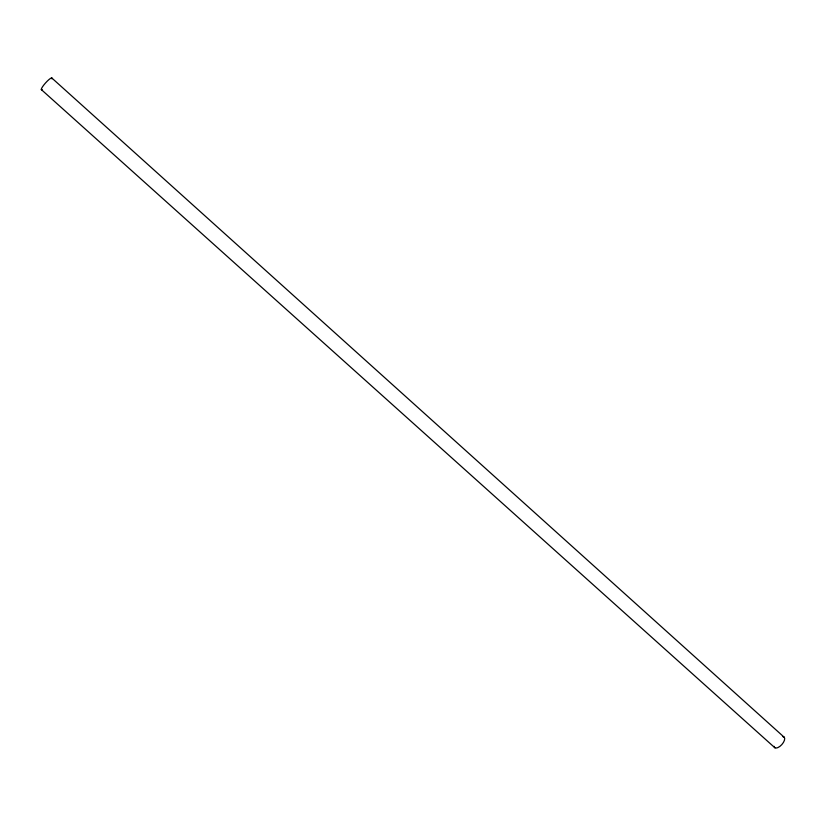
<?xml version="1.0" encoding="UTF-8"?>
<svg xmlns="http://www.w3.org/2000/svg" width="826" height="826" viewBox="0 0 826 826"><rect width="100%" height="100%" fill="white"/><g stroke="black" fill="none" stroke-linecap="round" stroke-linejoin="round"><path stroke-width="1.24" d="M41.3 89.569L774.974 747.85M51.739 77.933L784.401 737.422M42.24 89.642A7.878 1.445 -48.1 0 1 45.554 82.93A7.878 1.445 -48.1 0 1 51.935 78.821M782.821 736.637A7.083 3.314 -48.1 0 1 781.819 744.598A7.083 3.314 -48.1 0 1 774.055 746.332"/></g></svg>
